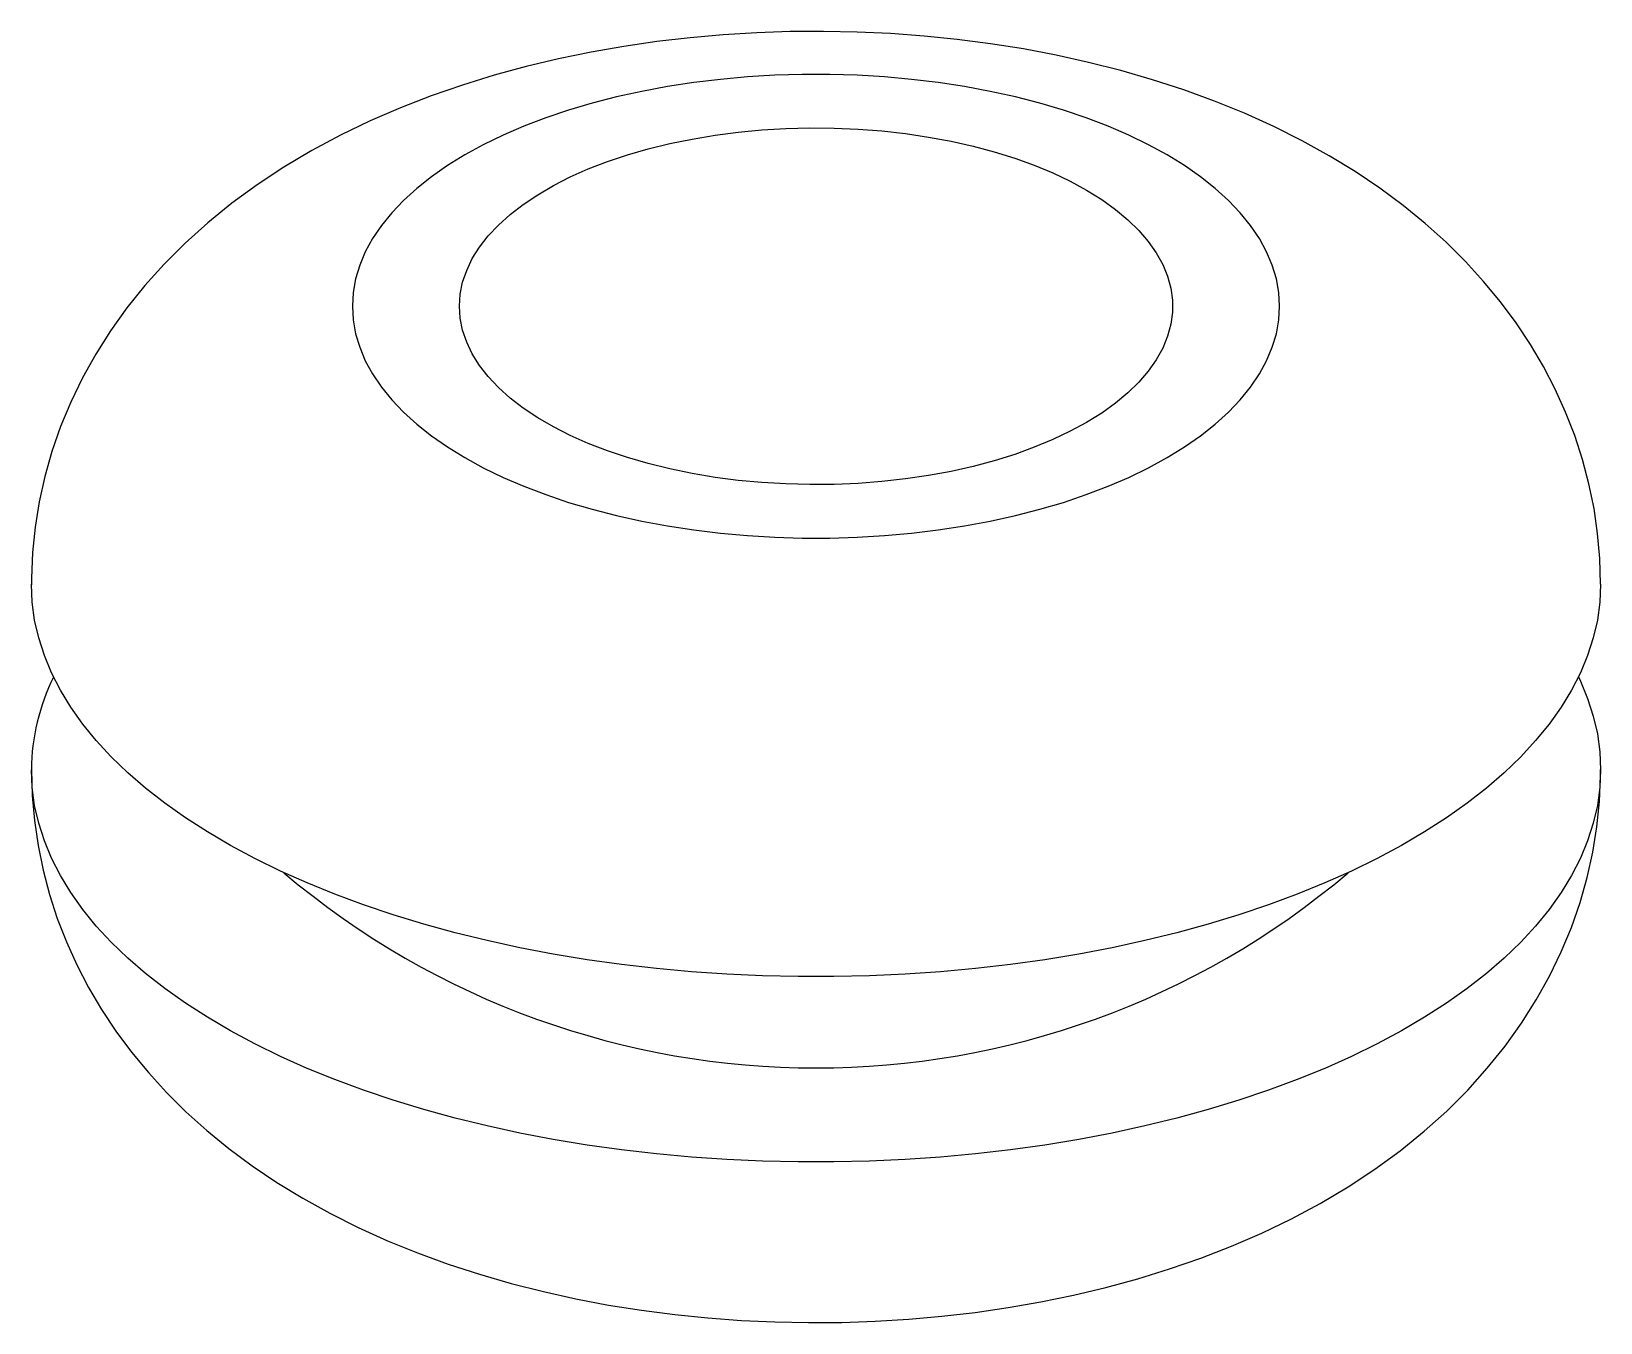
# Model space of a CAD drawing. Extents: x 0 to 132, y 0 to 177.
# Drawn here: x 77.3 to 132.3, y 131.9 to 177.1 of the extents above; entities outside this region: 2.
import ezdxf
from ezdxf.enums import TextEntityAlignment as Align

# ---------------------------------------------------------------- set-up
doc = ezdxf.new("R2010")
doc.units = 0
doc.layers.get('0').update_dxf_attribs({"linetype": 'CONTINUOUS'})

msp = doc.modelspace()

# ---------------------------------------------------------------- linework, layer by layer
at = {"color": 7, "linetype": 'CONTINUOUS'}
for points in [[(132.338, 157.754), (132.311, 158.659), (132.233, 159.54), (132.106, 160.413), (131.928, 161.276), (131.703, 162.127), (131.43, 162.965), (131.11, 163.789), (130.743, 164.597), (130.332, 165.388), (129.875, 166.161), (129.374, 166.916), (128.828, 167.651), (128.237, 168.367), (127.602, 169.063), (126.921, 169.738), (126.194, 170.392), (125.42, 171.023), (124.6, 171.631), (123.735, 172.215), (122.825, 172.771), (121.873, 173.298), (120.883, 173.795), (119.858, 174.258), (118.805, 174.687), (117.728, 175.079), (116.631, 175.436), (115.518, 175.758), (114.391, 176.043), (113.253, 176.295), (112.106, 176.512), (110.951, 176.695), (109.789, 176.846), (108.623, 176.965), (107.453, 177.051), (106.28, 177.106), (105.106, 177.129), (103.932, 177.12), (102.759, 177.08), (101.589, 177.008), (100.422, 176.905), (99.26, 176.769), (98.103, 176.601), (96.954, 176.4), (95.812, 176.165), (94.68, 175.895), (93.558, 175.59), (92.448, 175.248), (91.352, 174.868), (90.272, 174.449), (89.212, 173.99), (88.174, 173.491), (87.165, 172.951), (86.19, 172.372), (85.254, 171.757), (84.363, 171.106), (83.52, 170.425), (82.73, 169.714), (81.993, 168.978), (81.311, 168.219), (80.683, 167.438), (80.111, 166.638), (79.592, 165.821), (79.128, 164.987), (78.718, 164.139), (78.361, 163.279), (78.058, 162.408), (77.809, 161.529), (77.612, 160.644), (77.469, 159.755), (77.378, 158.864), (77.339, 157.974), (77.343, 157.742)], [(121.088, 167.497), (121.059, 167.979), (120.974, 168.458), (120.831, 168.934), (120.633, 169.406), (120.379, 169.87), (120.071, 170.326), (119.709, 170.773), (119.295, 171.207), (118.83, 171.629), (118.315, 172.036), (117.754, 172.427), (117.147, 172.801), (116.497, 173.157), (115.806, 173.492), (115.077, 173.806), (114.311, 174.099), (113.512, 174.368), (112.683, 174.613), (111.826, 174.832), (110.945, 175.027), (110.042, 175.194), (109.121, 175.335), (108.185, 175.448), (107.237, 175.533), (106.281, 175.59), (105.319, 175.619), (104.356, 175.619), (103.395, 175.59), (102.438, 175.533), (101.491, 175.448), (100.554, 175.335), (99.633, 175.194), (98.73, 175.027), (97.849, 174.832), (96.992, 174.613), (96.163, 174.368), (95.364, 174.099), (94.599, 173.806), (93.869, 173.492), (93.178, 173.157), (92.528, 172.801), (91.921, 172.427), (91.36, 172.036), (90.846, 171.629), (90.381, 171.207), (89.967, 170.773), (89.605, 170.326), (89.296, 169.87), (89.042, 169.406), (88.844, 168.934), (88.702, 168.458), (88.616, 167.979), (88.588, 167.497), (88.616, 167.016), (88.702, 166.536), (88.844, 166.06), (89.042, 165.589), (89.296, 165.124), (89.605, 164.668), (89.967, 164.222), (90.381, 163.787), (90.846, 163.365), (91.36, 162.958), (91.921, 162.567), (92.528, 162.193), (93.178, 161.838), (93.869, 161.502), (94.599, 161.188), (95.364, 160.896), (96.163, 160.627), (96.992, 160.382), (97.849, 160.162), (98.73, 159.968), (99.633, 159.8), (100.554, 159.66), (101.491, 159.546), (102.438, 159.461), (103.395, 159.404), (104.356, 159.376), (105.319, 159.376), (106.281, 159.404), (107.237, 159.461), (108.185, 159.546), (109.121, 159.66), (110.042, 159.8), (110.945, 159.968), (111.826, 160.162), (112.683, 160.382), (113.512, 160.627), (114.311, 160.896), (115.077, 161.188), (115.806, 161.502), (116.497, 161.838), (117.147, 162.193), (117.754, 162.567), (118.315, 162.958), (118.83, 163.365), (119.295, 163.787), (119.709, 164.222), (120.071, 164.668), (120.379, 165.124), (120.633, 165.589), (120.831, 166.06), (120.974, 166.536), (121.059, 167.016), (121.088, 167.497)], [(92.338, 167.497), (92.366, 167.919), (92.452, 168.339), (92.594, 168.755), (92.791, 169.166), (93.044, 169.569), (93.351, 169.962), (93.71, 170.344), (94.119, 170.713), (94.578, 171.068), (95.084, 171.406), (95.634, 171.726), (96.226, 172.027), (96.857, 172.308), (97.525, 172.566), (98.226, 172.801), (98.957, 173.012), (99.715, 173.198), (100.496, 173.358), (101.298, 173.491), (102.115, 173.597), (102.945, 173.675), (103.783, 173.725), (104.627, 173.746), (105.471, 173.739), (106.312, 173.704), (107.147, 173.64), (107.971, 173.548), (108.781, 173.428), (109.572, 173.282), (110.343, 173.109), (111.088, 172.91), (111.804, 172.687), (112.489, 172.44), (113.139, 172.17), (113.751, 171.879), (114.322, 171.568), (114.85, 171.239), (115.333, 170.892), (115.767, 170.53), (116.152, 170.155), (116.485, 169.767), (116.764, 169.368), (116.99, 168.961), (117.16, 168.548), (117.274, 168.13), (117.331, 167.708), (117.331, 167.286), (117.274, 166.865), (117.16, 166.447), (116.99, 166.033), (116.764, 165.626), (116.485, 165.228), (116.152, 164.84), (115.767, 164.464), (115.333, 164.102), (114.85, 163.756), (114.322, 163.426), (113.751, 163.115), (113.139, 162.824), (112.489, 162.555), (111.804, 162.308), (111.088, 162.085), (110.343, 161.886), (109.572, 161.713), (108.781, 161.566), (107.971, 161.447), (107.147, 161.355), (106.312, 161.291), (105.471, 161.255), (104.627, 161.248), (103.783, 161.27), (102.945, 161.319), (102.115, 161.397), (101.298, 161.503), (100.496, 161.636), (99.715, 161.796), (98.957, 161.982), (98.226, 162.193), (97.525, 162.428), (96.857, 162.687), (96.226, 162.967), (95.634, 163.268), (95.084, 163.589), (94.578, 163.927), (94.119, 164.281), (93.71, 164.65), (93.351, 165.033), (93.044, 165.426), (92.791, 165.829), (92.594, 166.239), (92.452, 166.655), (92.366, 167.075), (92.338, 167.497)], [(132.338, 157.755), (132.338, 157.754), (132.309, 157.129), (132.224, 156.504), (132.082, 155.882), (131.883, 155.264), (131.628, 154.651), (131.318, 154.045), (130.953, 153.446), (130.533, 152.856), (130.061, 152.276), (129.536, 151.708), (128.96, 151.152), (128.334, 150.61), (127.659, 150.083), (126.938, 149.571), (126.17, 149.077), (125.358, 148.601), (124.503, 148.143), (123.608, 147.705), (122.674, 147.289), (121.702, 146.894), (120.696, 146.521), (119.657, 146.172), (118.588, 145.847), (117.489, 145.546), (116.365, 145.271), (115.217, 145.021), (114.047, 144.798), (112.858, 144.602), (111.652, 144.433), (110.433, 144.292), (109.201, 144.179), (107.961, 144.093), (106.714, 144.036), (105.464, 144.008), (104.212, 144.008), (102.961, 144.036), (101.714, 144.093), (100.474, 144.179), (99.243, 144.292), (98.023, 144.433), (96.817, 144.602), (95.628, 144.798), (94.459, 145.021), (93.31, 145.271), (92.186, 145.546), (91.088, 145.847), (90.018, 146.172), (88.979, 146.521), (87.973, 146.894), (87.002, 147.289), (86.067, 147.705), (85.172, 148.143), (84.318, 148.601), (83.506, 149.077), (82.738, 149.571), (82.016, 150.083), (81.341, 150.61), (80.715, 151.152), (80.139, 151.708), (79.614, 152.276), (79.142, 152.856), (78.723, 153.446), (78.357, 154.045), (78.047, 154.651), (77.792, 155.264), (77.594, 155.882), (77.452, 156.504), (77.366, 157.129), (77.338, 157.754), (77.338, 157.754)], [(131.56, 154.507), (131.628, 154.362), (131.883, 153.75), (132.082, 153.132), (132.224, 152.51), (132.309, 151.885), (132.338, 151.259), (132.309, 150.633), (132.224, 150.009), (132.082, 149.387), (131.883, 148.769), (131.628, 148.156), (131.318, 147.55), (130.953, 146.951), (130.533, 146.361), (130.061, 145.781), (129.536, 145.213), (128.96, 144.657), (128.334, 144.115), (127.659, 143.588), (126.938, 143.076), (126.17, 142.582), (125.358, 142.105), (124.503, 141.648), (123.608, 141.21), (122.674, 140.794), (121.702, 140.398), (120.696, 140.026), (119.657, 139.677), (118.588, 139.351), (117.489, 139.051), (116.365, 138.776), (115.217, 138.526), (114.047, 138.303), (112.858, 138.107), (111.652, 137.938), (110.433, 137.797), (109.201, 137.683), (107.961, 137.598), (106.714, 137.541), (105.464, 137.513), (104.212, 137.513), (102.961, 137.541), (101.714, 137.598), (100.474, 137.683), (99.243, 137.797), (98.023, 137.938), (96.817, 138.107), (95.628, 138.303), (94.459, 138.526), (93.31, 138.776), (92.186, 139.051), (91.088, 139.351), (90.018, 139.677), (88.979, 140.026), (87.973, 140.398), (87.002, 140.794), (86.067, 141.21), (85.172, 141.648), (84.318, 142.105), (83.506, 142.582), (82.738, 143.076), (82.016, 143.588), (81.341, 144.115), (80.715, 144.657), (80.139, 145.213), (79.614, 145.781), (79.142, 146.361), (78.723, 146.951), (78.357, 147.55), (78.047, 148.156), (77.792, 148.769), (77.594, 149.387), (77.452, 150.009), (77.366, 150.633), (77.338, 151.259), (77.338, 151.259)], [(77.338, 151.259), (77.364, 150.355), (77.442, 149.474), (77.57, 148.601), (77.747, 147.738), (77.972, 146.887), (78.246, 146.048), (78.566, 145.225), (78.932, 144.417), (79.344, 143.626), (79.8, 142.853), (80.302, 142.098), (80.848, 141.362), (81.438, 140.647), (82.074, 139.951), (82.755, 139.276), (83.482, 138.622), (84.255, 137.991), (85.075, 137.382), (85.94, 136.799), (86.851, 136.243), (87.802, 135.715), (88.793, 135.219), (89.817, 134.756), (90.87, 134.327), (91.947, 133.934), (93.044, 133.577), (94.157, 133.256), (95.284, 132.97), (96.422, 132.719), (97.569, 132.502), (98.724, 132.318), (99.886, 132.167), (101.052, 132.049), (102.222, 131.963), (103.395, 131.908), (104.569, 131.885), (105.743, 131.894), (106.916, 131.934), (108.086, 132.005), (109.253, 132.109), (110.416, 132.245), (111.572, 132.413), (112.722, 132.614), (113.863, 132.849), (114.996, 133.119), (116.118, 133.424), (117.227, 133.766), (118.323, 134.146), (119.403, 134.565), (120.463, 135.024), (121.501, 135.523), (122.51, 136.063), (123.486, 136.641), (124.422, 137.257), (125.313, 137.907), (126.155, 138.589), (126.946, 139.299), (127.682, 140.035), (128.364, 140.795), (128.992, 141.575), (129.565, 142.375), (130.083, 143.193), (130.547, 144.027), (130.957, 144.875), (131.314, 145.735), (131.617, 146.606), (131.867, 147.485), (132.063, 148.37), (132.207, 149.259), (132.297, 150.149), (132.336, 151.04), (132.333, 151.26)]]:
    msp.add_lwpolyline(points, dxfattribs=at)
for centre, radius, start, end in [((84.792, 151.19), 7.455, 153.5844, 179.4699), ((104.838, 169.665), 28.854, 229.7258, 310.2742)]:
    msp.add_arc(centre, radius, start, end, dxfattribs=at)

# ---------------------------------------------------------------- texts
for s, width, p in [('Edition étudiante de SolidWorks.', 0.667188, (0, 5.449)), ('A usage universitaire uniquement.', 0.668182, (0, 0))]:
    msp.add_text(s, height=3.633, dxfattribs=dict(at, width=width)).set_placement(p, align=Align.BOTTOM_LEFT)

doc.saveas('drawing.dxf')
